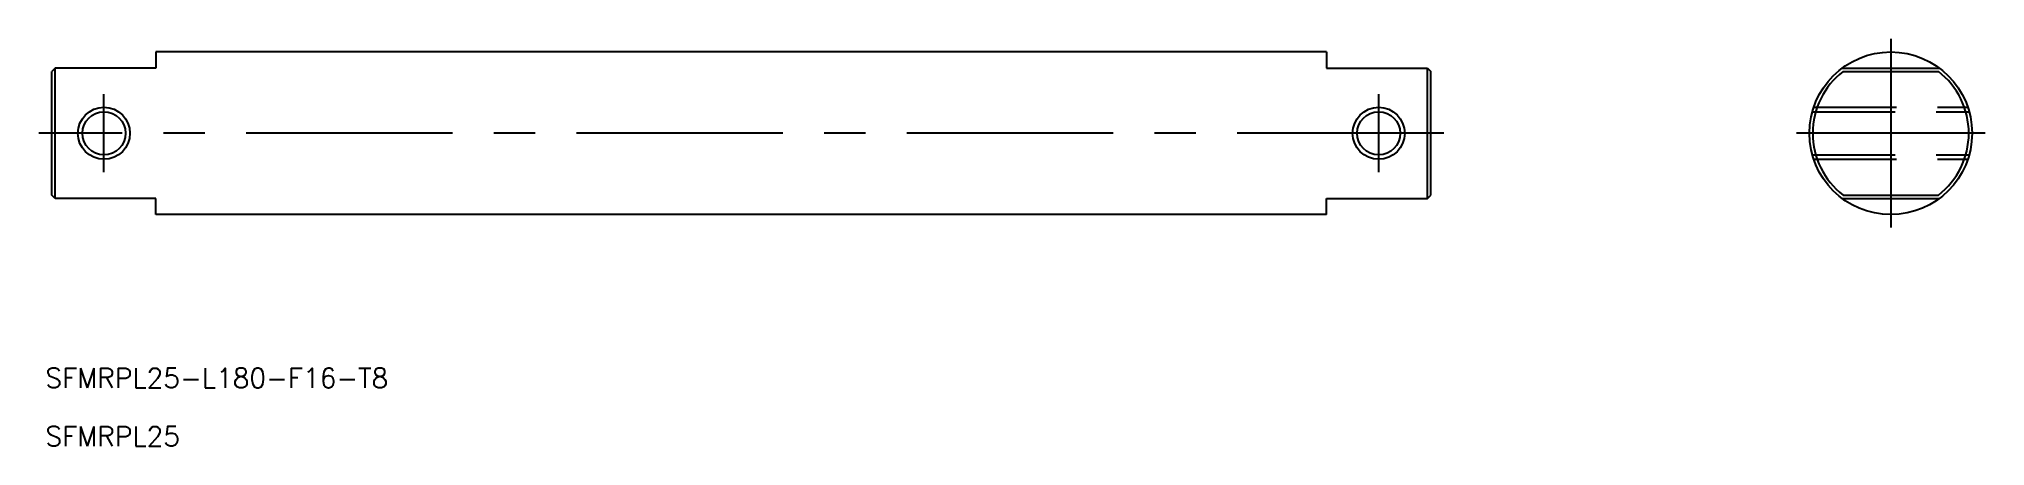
# Model space of a CAD drawing. Extents: x -285 to 14, y -48 to 14.
import ezdxf

# ---------------------------------------------------------------- set-up
doc = ezdxf.new("R2010")
doc.units = 0
doc.linetypes.add('CENTER', pattern=[50.8, 31.75, -6.35, 6.35, -6.35])
doc.linetypes.add('DASHED', pattern=[19.05, 12.7, -6.35])
doc.layers.get('0').update_dxf_attribs({"linetype": 'CONTINUOUS'})
doc.layers.add('CENTER', color=1, linetype='CENTER')
doc.styles.get("Standard").update_dxf_attribs({"font": 'txt.shx', "height": 3, "bigfont": 'bigfont.shx'})

msp = doc.modelspace()

# ---------------------------------------------------------------- linework, layer by layer
at = {"color": 7, "linetype": 'CONTINUOUS'}
for p, q in [((-86.74, 12.5), (-266.74, 12.5)), ((-266.74, 12.5), (-266.74, 10)), ((-86.74, 12.5), (-86.74, 10)), ((-282.24, 10), (-282.74, 9.5)), ((-282.74, -9.5), (-282.74, 9.5)), ((-266.74, 10), (-282.24, 10)), ((-282.24, -10), (-282.24, 10)), ((-86.74, 10), (-71.24, 10)), ((-71.24, -10), (-71.24, 10)), ((-71.24, 10), (-70.74, 9.5)), ((-70.74, -9.5), (-70.74, 9.5)), ((-7.5, 10), (7.5, 10)), ((-7.33, 9.5), (7.33, 9.5)), ((-282.24, -10), (-282.74, -9.5)), ((-266.74, -10), (-282.24, -10)), ((-266.74, -12.5), (-266.74, -10)), ((-86.74, -10), (-71.24, -10)), ((-86.74, -12.5), (-86.74, -10)), ((-71.24, -10), (-70.74, -9.5)), ((-7.5, -10), (7.5, -10)), ((-7.33, -9.5), (7.33, -9.5)), ((-86.74, -12.5), (-266.74, -12.5))]:
    msp.add_line(p, q, dxfattribs=at)
at = {"color": 3, "linetype": 'DASHED'}
for p, q in [((-12.05, 3.32), (12.05, 3.32)), ((-11.84, 4), (11.84, 4)), ((-12.05, -3.32), (12.05, -3.32)), ((-11.84, -4), (11.84, -4))]:
    msp.add_line(p, q, dxfattribs=at)
at = {"color": 7, "linetype": 'CONTINUOUS'}
for centre, radius in [((0, 0), 12.5), ((-274.74, 0), 3.32), ((-78.74, 0), 3.32)]:
    msp.add_circle(centre, radius, dxfattribs=at)
at = {"color": 3, "linetype": 'CONTINUOUS'}
for centre in [(-274.74, 0), (-78.74, 0)]:
    msp.add_circle(centre, 4, dxfattribs=at)
at = {"color": 7, "linetype": 'CONTINUOUS'}
for start, end in [(127.6585, 232.3415), (307.6585, 52.3415)]:
    msp.add_arc((0, 0), 12, start, end, dxfattribs=at)
at = {"layer": 'CENTER', "color": 1, "linetype": 'CENTER'}
for p, q in [((0, 14.5), (0, -14.5)), ((-274.74, -6), (-274.74, 6)), ((-78.74, -6), (-78.74, 6)), ((-68.74, 0), (-284.74, 0)), ((14.5, 0), (-14.5, 0))]:
    msp.add_line(p, q, dxfattribs=at)

# ---------------------------------------------------------------- texts
at = {"color": 7, "linetype": 'CONTINUOUS'}
for s, p in [('SFMRPL25-L180-F16-T8', (-283.74, -39.11)), ('SFMRPL25', (-283.74, -48.07))]:
    msp.add_text(s, height=3, dxfattribs=at).set_placement(p)

doc.saveas('drawing.dxf')
